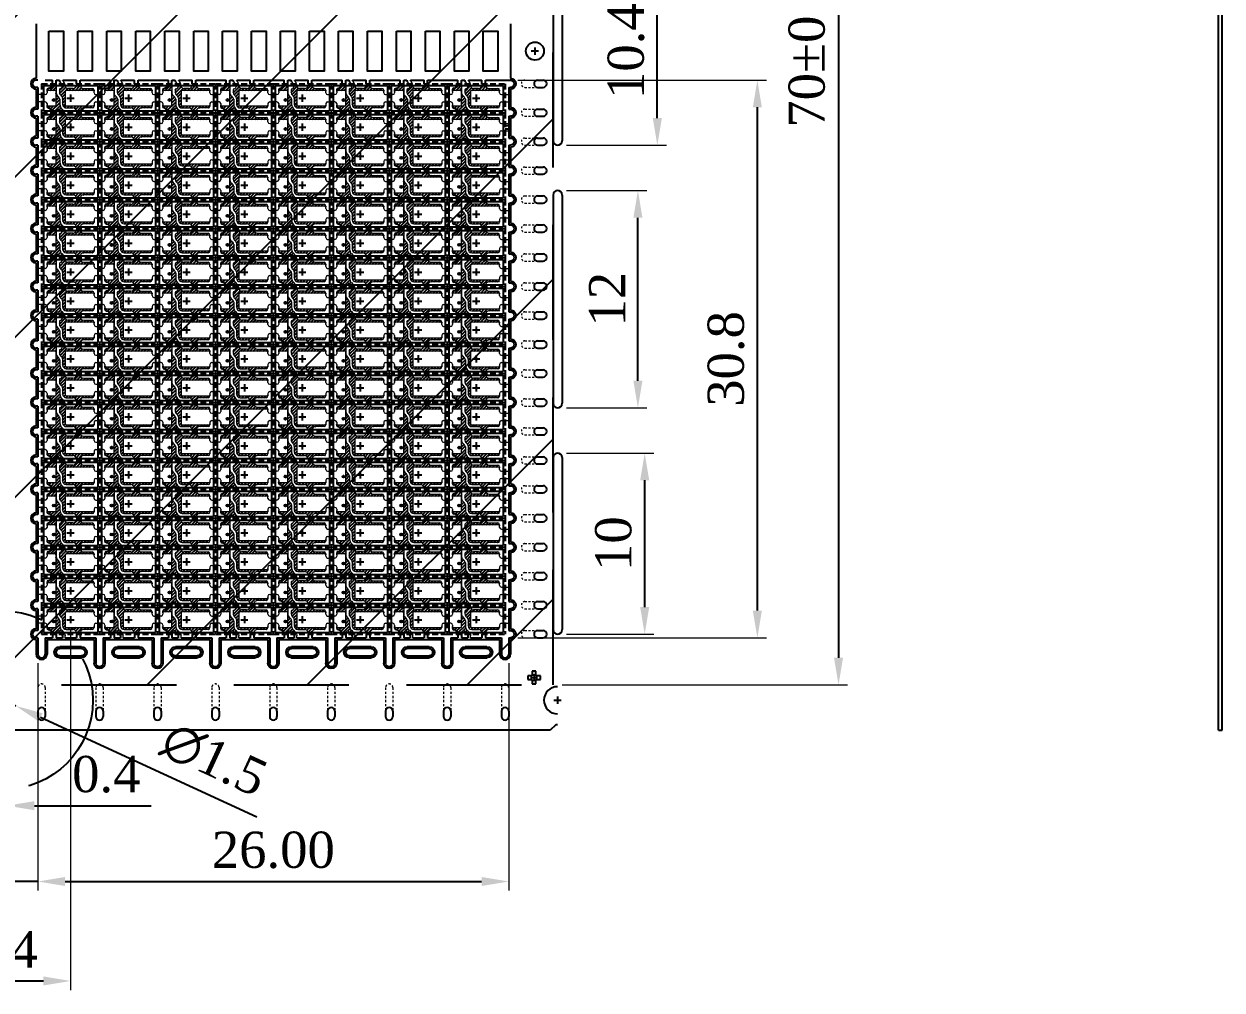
# Model space of a CAD drawing. Header units: millimetres. Extents: x -1672 to -743, y 1116 to 1403.
# Drawn here: x -1014.2 to -948.1, y 1266.7 to 1320.1 of the extents above; entities that cross this region are included whole.
import ezdxf

# ---------------------------------------------------------------- set-up
doc = ezdxf.new("R2010")
doc.units = ezdxf.units.MM
doc.header["$MEASUREMENT"] = 0
doc.linetypes.add('HIDDEN', pattern=[9.525, 6.35, -3.175])
for name, color, linetype in [('\\M+2A4C1\\M+2B3CE\\M+2B944', 144, 'HIDDEN'), ('bottom side half etching', 6, 'Continuous'), ('c2', 2, 'Continuous'), ('Hatch', 1, 'HIDDEN')]:
    doc.layers.add(name, color=color, linetype=linetype)
for name, color, linetype, lineweight in [('Dimension', 3, 'Continuous', 5), ('LF', 4, 'Continuous', 25), ('Visble1', 6, 'Continuous', 20)]:
    doc.layers.add(name, color=color, linetype=linetype, lineweight=lineweight)
doc.styles.add('Jentech', font='romantic.ttf')
doc.dimstyles.new('ISO-25', dxfattribs={"dimtxt": 2, "dimasz": 1.5, "dimexe": 0.5, "dimexo": 0.5, "dimgap": 0.7, "dimtad": 1, "dimdec": 3, "dimdsep": 46, "dimtxsty": 'Jentech', "dimcen": 2.5, "dimclre": 256, "dimclrt": 1, "dimadec": 0, "dimazin": 0, "dimtfac": 1, "dimtdec": 3, "dimtmove": 0, "dimatfit": 3, "dimfxl": 0, "dimlwe": -1, "dimarcsym": 0})

# ---------------------------------------------------------------- blocks, each defined once
blk = doc.blocks.new('*D82')
at = {"layer": 'Defpoints', "color": 0}
for p in [(-1013.472, 1285.281), (-987.472, 1285.281), (-987.472, 1272.722)]:
    blk.add_point(p, dxfattribs=at)
at = {"layer": 'Dimension'}
for p, q in [((-1013.472, 1284.781), (-1013.472, 1272.222)), ((-987.472, 1284.781), (-987.472, 1272.222))]:
    blk.add_line(p, q, dxfattribs=at)
at = {"layer": 'Dimension', "color": 0, "lineweight": -2}
blk.add_line((-1011.972, 1272.722), (-988.972, 1272.722), dxfattribs=at)
at = {"layer": 'Dimension', "color": 0}
for points in [[(-1011.972, 1272.972), (-1011.972, 1272.472), (-1013.472, 1272.722)], [(-988.972, 1272.972), (-988.972, 1272.472), (-987.472, 1272.722)]]:
    blk.add_solid(points, dxfattribs=at)
at = {"layer": 'Dimension', "color": 1, "insert": (-1000.472, 1274.453), "char_height": 2, "attachment_point": 5, "style": 'Jentech'}
blk.add_mtext('26.00', dxfattribs=at)
blk = doc.blocks.new('*D83')
at = {"layer": 'Defpoints', "color": 0}
for p in [(-987.472, 1316.981), (-973.735, 1316.981), (-987.472, 1286.181)]:
    blk.add_point(p, dxfattribs=at)
at = {"layer": 'Dimension'}
for p, q in [((-986.972, 1316.981), (-973.235, 1316.981)), ((-986.972, 1286.181), (-973.235, 1286.181))]:
    blk.add_line(p, q, dxfattribs=at)
at = {"layer": 'Dimension', "color": 0, "lineweight": -2}
blk.add_line((-973.735, 1287.681), (-973.735, 1315.481), dxfattribs=at)
at = {"layer": 'Dimension', "color": 0}
for points in [[(-973.985, 1315.481), (-973.485, 1315.481), (-973.735, 1316.981)], [(-973.985, 1287.681), (-973.485, 1287.681), (-973.735, 1286.181)]]:
    blk.add_solid(points, dxfattribs=at)
at = {"layer": 'Dimension', "color": 1, "insert": (-975.459, 1301.581), "char_height": 2, "attachment_point": 5, "rotation": 90, "style": 'Jentech'}
blk.add_mtext('30.8', dxfattribs=at)
blk = doc.blocks.new('*D127')
at = {"layer": 'Defpoints', "color": 0}
for p in [(-984.772, 1296.381), (-979.959, 1296.381), (-984.772, 1286.381)]:
    blk.add_point(p, dxfattribs=at)
at = {"layer": 'Dimension'}
for p, q in [((-984.272, 1296.381), (-979.459, 1296.381)), ((-984.272, 1286.381), (-979.459, 1286.381))]:
    blk.add_line(p, q, dxfattribs=at)
at = {"layer": 'Dimension', "color": 0, "lineweight": -2}
blk.add_line((-979.959, 1287.881), (-979.959, 1294.881), dxfattribs=at)
at = {"layer": 'Dimension', "color": 0}
for points in [[(-980.209, 1294.881), (-979.709, 1294.881), (-979.959, 1296.381)], [(-980.209, 1287.881), (-979.709, 1287.881), (-979.959, 1286.381)]]:
    blk.add_solid(points, dxfattribs=at)
at = {"layer": 'Dimension', "color": 1, "insert": (-981.681, 1291.381), "char_height": 2, "attachment_point": 5, "rotation": 90, "style": 'Jentech'}
blk.add_mtext('10', dxfattribs=at)
blk = doc.blocks.new('*D128')
at = {"layer": 'Defpoints', "color": 0}
for p in [(-984.772, 1310.881), (-980.333, 1310.881), (-984.772, 1298.881)]:
    blk.add_point(p, dxfattribs=at)
at = {"layer": 'Dimension'}
for p, q in [((-984.272, 1310.881), (-979.833, 1310.881)), ((-984.272, 1298.881), (-979.833, 1298.881))]:
    blk.add_line(p, q, dxfattribs=at)
at = {"layer": 'Dimension', "color": 0, "lineweight": -2}
blk.add_line((-980.333, 1300.381), (-980.333, 1309.381), dxfattribs=at)
at = {"layer": 'Dimension', "color": 0}
for points in [[(-980.583, 1309.381), (-980.083, 1309.381), (-980.333, 1310.881)], [(-980.583, 1300.381), (-980.083, 1300.381), (-980.333, 1298.881)]]:
    blk.add_solid(points, dxfattribs=at)
at = {"layer": 'Dimension', "color": 1, "insert": (-982.033, 1304.881), "char_height": 2, "attachment_point": 5, "rotation": 90, "style": 'Jentech'}
blk.add_mtext('12', dxfattribs=at)
blk = doc.blocks.new('*D129')
at = {"layer": 'Defpoints', "color": 0}
for p in [(-984.772, 1323.781), (-979.26, 1323.781), (-984.772, 1313.381)]:
    blk.add_point(p, dxfattribs=at)
at = {"layer": 'Dimension'}
for p, q in [((-984.272, 1323.781), (-978.76, 1323.781)), ((-984.272, 1313.381), (-978.76, 1313.381))]:
    blk.add_line(p, q, dxfattribs=at)
at = {"layer": 'Dimension', "color": 0, "lineweight": -2}
blk.add_line((-979.26, 1314.881), (-979.26, 1322.281), dxfattribs=at)
at = {"layer": 'Dimension', "color": 0}
for points in [[(-979.51, 1322.281), (-979.01, 1322.281), (-979.26, 1323.781)], [(-979.51, 1314.881), (-979.01, 1314.881), (-979.26, 1313.381)]]:
    blk.add_solid(points, dxfattribs=at)
at = {"layer": 'Dimension', "color": 1, "insert": (-980.984, 1318.581), "char_height": 2, "attachment_point": 5, "rotation": 90, "style": 'Jentech'}
blk.add_mtext('10.4', dxfattribs=at)
blk = doc.blocks.new('*D132')
at = {"layer": 'Defpoints', "color": 0}
for p in [(-1015.572, 1286.581), (-1015.172, 1286.581), (-1015.172, 1276.908)]:
    blk.add_point(p, dxfattribs=at)
at = {"layer": 'Dimension'}
for p, q in [((-1015.572, 1286.081), (-1015.572, 1276.408)), ((-1015.172, 1286.081), (-1015.172, 1276.408))]:
    blk.add_line(p, q, dxfattribs=at)
at = {"layer": 'Dimension', "color": 0, "lineweight": -2}
for p, q in [((-1017.072, 1276.908), (-1018.572, 1276.908)), ((-1015.572, 1276.908), (-1015.172, 1276.908)), ((-1013.672, 1276.908), (-1007.225, 1276.908))]:
    blk.add_line(p, q, dxfattribs=at)
at = {"layer": 'Dimension', "color": 0}
for points in [[(-1017.072, 1277.158), (-1017.072, 1276.658), (-1015.572, 1276.908)], [(-1013.672, 1277.158), (-1013.672, 1276.658), (-1015.172, 1276.908)]]:
    blk.add_solid(points, dxfattribs=at)
at = {"layer": 'Dimension', "color": 1, "insert": (-1009.698, 1278.632), "char_height": 2, "attachment_point": 5, "style": 'Jentech'}
blk.add_mtext('0.4', dxfattribs=at)
blk = doc.blocks.new('*D85')
at = {"layer": 'Defpoints', "color": 0}
for p in [(-1017.272, 1285.281), (-1013.472, 1285.281), (-1017.272, 1272.722)]:
    blk.add_point(p, dxfattribs=at)
at = {"layer": 'Dimension'}
for p, q in [((-1017.272, 1284.781), (-1017.272, 1272.222)), ((-1013.472, 1284.781), (-1013.472, 1272.222))]:
    blk.add_line(p, q, dxfattribs=at)
at = {"layer": 'Dimension', "color": 0, "lineweight": -2}
for p, q in [((-1018.772, 1272.722), (-1025.068, 1272.722)), ((-1013.472, 1272.722), (-1017.272, 1272.722)), ((-1011.972, 1272.722), (-1010.472, 1272.722))]:
    blk.add_line(p, q, dxfattribs=at)
at = {"layer": 'Dimension', "color": 0}
for points in [[(-1018.772, 1272.972), (-1018.772, 1272.472), (-1017.272, 1272.722)], [(-1011.972, 1272.972), (-1011.972, 1272.472), (-1013.472, 1272.722)]]:
    blk.add_solid(points, dxfattribs=at)
at = {"layer": 'Dimension', "color": 1, "insert": (-1022.67, 1274.444), "char_height": 2, "attachment_point": 5, "style": 'Jentech'}
blk.add_mtext('3.8', dxfattribs=at)
blk = doc.blocks.new('*D92')
at = {"layer": 'Defpoints', "color": 0}
for p in [(-1019.072, 1287.181), (-1011.672, 1287.181), (-1011.672, 1267.227)]:
    blk.add_point(p, dxfattribs=at)
at = {"layer": 'Dimension'}
for p, q in [((-1019.072, 1286.681), (-1019.072, 1266.727)), ((-1011.672, 1286.681), (-1011.672, 1266.727))]:
    blk.add_line(p, q, dxfattribs=at)
at = {"layer": 'Dimension', "color": 0, "lineweight": -2}
blk.add_line((-1017.572, 1267.227), (-1013.172, 1267.227), dxfattribs=at)
at = {"layer": 'Dimension', "color": 0}
for points in [[(-1017.572, 1267.477), (-1017.572, 1266.977), (-1019.072, 1267.227)], [(-1013.172, 1267.477), (-1013.172, 1266.977), (-1011.672, 1267.227)]]:
    blk.add_solid(points, dxfattribs=at)
at = {"layer": 'Dimension', "color": 1, "insert": (-1015.372, 1268.95), "char_height": 2, "attachment_point": 5, "style": 'Jentech'}
blk.add_mtext('7.4', dxfattribs=at)
blk = doc.blocks.new('*U37')
at = {"layer": 'LF'}
for p, q in [((-1.4, 0.1), (-1, 0.1)), ((-1, -0.1), (-1, 0.1)), ((-0.8, 0.1), (-0.62, 0.1)), ((-0.8, -0.1), (-0.8, 0.1)), ((-0.62, 0.072), (-0.62, 0.1)), ((-0.42, 0.1), (0.325, 0.1)), ((-0.42, 0.086), (-0.42, 0.1)), ((0.325, -0.1), (0.325, 0.1)), ((0.525, 0.1), (1.4, 0.1)), ((0.525, -0.1), (0.525, 0.1))]:
    blk.add_line(p, q, dxfattribs=at)
at = {"layer": 'LF', "lineweight": 9}
blk.add_line((-0.599, 0.01), (-0.512, -0.1), dxfattribs=at)
at = {"layer": 'LF'}
blk.add_arc((-0.52, 0.072), 0.1, 180, 218.10257, dxfattribs=at)
at = {"layer": 'LF', "lineweight": 9}
for centre, radius, start, end in [((-0.32, 0.086), 0.1, 180, 225.55429), ((-0.6, -0.199), 0.3, 19.29823, 45.55429)]:
    blk.add_arc(centre, radius, start, end, dxfattribs=at)
blk = doc.blocks.new('*U38')
at = {"layer": 'Dimension', "color": 0, "linetype": 'ByBlock', "lineweight": -2}
for p in [(0, 0), (3.2, 0), (6.4, 0), (9.6, 0), (12.8, 0), (16, 0), (19.2, 0), (22.4, 0)]:
    blk.add_blockref('*U37', p, dxfattribs=at)
blk = doc.blocks.new('*U39')
at = {"layer": 'LF'}
blk.add_line((-0.2, 0), (0.2, 0), dxfattribs=at)
blk = doc.blocks.new('*U43')
at = {"layer": 'LF'}
blk.add_lwpolyline([(-0.4, 1.1), (0.4, 1.1), (0.4, -1.1), (-0.4, -1.1)], close=True, dxfattribs=at)
blk = doc.blocks.new('*U30')
at = {"layer": 'bottom side half etching'}
for p, q in [((-0.6, 0.3), (0.6, 0.3)), ((0.6, -0.3), (-0.6, -0.3))]:
    blk.add_line(p, q, dxfattribs=at)
for centre, start, end in [((-0.6, 0), 90, 270), ((0.6, 0), 270, 90)]:
    blk.add_arc(centre, 0.3, start, end, dxfattribs=at)
at = {"layer": 'LF'}
for p, q in [((-0.6, 0.2), (0.6, 0.2)), ((0.6, -0.2), (-0.6, -0.2))]:
    blk.add_line(p, q, dxfattribs=at)
for centre, start, end in [((-0.6, 0), 90, 270), ((0.6, 0), 270, 90)]:
    blk.add_arc(centre, 0.2, start, end, dxfattribs=at)
blk = doc.blocks.new('*U27')
at = {"layer": 'bottom side half etching'}
for p, q in [((-0.3, -0.75), (-0.3, 0.55)), ((0.3, -0.75), (0.3, 0.55))]:
    blk.add_line(p, q, dxfattribs=at)
blk.add_arc((0, 0.55), 0.3, 0, 180, dxfattribs=at)
at = {"layer": 'LF'}
for p, q in [((-0.2, -0.85), (-0.2, 0.55)), ((0.2, -0.85), (0.2, 0.55))]:
    blk.add_line(p, q, dxfattribs=at)
blk.add_arc((0, 0.55), 0.2, 0, 180, dxfattribs=at)
blk = doc.blocks.new('*U40')
at = {"layer": 'bottom side half etching'}
blk.add_line((-1.3, 0.2), (1.3, 0.2), dxfattribs=at)
at = {"layer": 'LF'}
for p, q in [((-1.4, 0.1), (-1, 0.1)), ((-1, -0.1), (-1, 0.1)), ((-0.8, 0.1), (-0.45, 0.1)), ((-0.8, -0.1), (-0.8, 0.1)), ((-0.45, 0.014), (-0.45, 0.1)), ((-0.3, 0.1), (0.325, 0.1)), ((0.325, -0.1), (0.325, 0.1)), ((0.525, 0.1), (1.4, 0.1)), ((0.525, -0.1), (0.525, 0.1))]:
    blk.add_line(p, q, dxfattribs=at)
at = {"layer": 'LF', "lineweight": 9}
for p, q in [((-0.3, 0.1), (-0.3, -0.001)), ((-0.3, 0.01), (-0.3, -0.001)), ((-0.512, -0.1), (-0.471, -0.048))]:
    blk.add_line(p, q, dxfattribs=at)
at = {"layer": 'LF'}
blk.add_arc((-0.55, 0.014), 0.1, 321.89743, 0, dxfattribs=at)
at = {"layer": 'LF', "lineweight": 9}
blk.add_arc((-0.6, -0.001), 0.3, 340.70177, 0, dxfattribs=at)
blk = doc.blocks.new('*U23')
at = {"layer": 'bottom side half etching'}
blk.add_arc((0.15, 0), 0.3, 90, 270, dxfattribs=at)
at = {"layer": 'LF'}
for p, q in [((0.25, 0.2), (0.15, 0.2)), ((0.25, -0.2), (0.15, -0.2))]:
    blk.add_line(p, q, dxfattribs=at)
blk.add_arc((0.15, 0), 0.2, 90, 270, dxfattribs=at)
blk = doc.blocks.new('*U26')
at = {"layer": 'bottom side half etching'}
blk.add_arc((0.15, 0), 0.3, 90, 270, dxfattribs=at)
at = {"layer": 'LF'}
for p, q in [((0.25, 0.2), (0.15, 0.2)), ((0.25, -0.2), (0.15, -0.2))]:
    blk.add_line(p, q, dxfattribs=at)
blk.add_arc((0.15, 0), 0.2, 90, 270, dxfattribs=at)
blk = doc.blocks.new('*D148')
at = {"layer": 'Defpoints', "color": 0}
for p in [(-985.022, 1353.581), (-985.022, 1283.581), (-969.252, 1283.581)]:
    blk.add_point(p, dxfattribs=at)
at = {"layer": 'Dimension'}
for p, q in [((-984.522, 1353.581), (-968.752, 1353.581)), ((-984.522, 1283.581), (-968.752, 1283.581))]:
    blk.add_line(p, q, dxfattribs=at)
at = {"layer": 'Dimension', "color": 0, "lineweight": -2}
blk.add_line((-969.252, 1352.081), (-969.252, 1285.081), dxfattribs=at)
at = {"layer": 'Dimension', "color": 0}
for points in [[(-969.502, 1352.081), (-969.002, 1352.081), (-969.252, 1353.581)], [(-969.502, 1285.081), (-969.002, 1285.081), (-969.252, 1283.581)]]:
    blk.add_solid(points, dxfattribs=at)
at = {"layer": 'Dimension', "color": 1, "insert": (-970.992, 1318.581), "char_height": 2, "attachment_point": 5, "rotation": 90, "style": 'Jentech'}
blk.add_mtext('70±0.5', dxfattribs=at)
blk = doc.blocks.new('*D159')
at = {"layer": 'Defpoints', "color": 0}
for p in [(-1016.053, 1283.045), (-1014.691, 1282.416)]:
    blk.add_point(p, dxfattribs=at)
at = {"layer": 'Dimension', "color": 0, "lineweight": -2}
for p, q in [((-1017.415, 1283.674), (-1018.776, 1284.303)), ((-1016.053, 1283.045), (-1014.691, 1282.416)), ((-1001.38, 1276.268), (-1013.329, 1281.787))]:
    blk.add_line(p, q, dxfattribs=at)
at = {"layer": 'Dimension', "color": 0}
for points in [[(-1017.31, 1283.901), (-1017.519, 1283.447), (-1016.053, 1283.045)], [(-1013.224, 1282.014), (-1013.434, 1281.56), (-1014.691, 1282.416)]]:
    blk.add_solid(points, dxfattribs=at)
at = {"layer": 'Dimension', "color": 1, "insert": (-1003.739, 1279.455), "char_height": 2, "attachment_point": 5, "rotation": 335.2078, "style": 'Jentech'}
blk.add_mtext('∅1.5', dxfattribs=at)
blk = doc.blocks.new('without tunnel')
at = {"layer": 'Dimension'}
h = blk.add_hatch(dxfattribs=at)
h.set_pattern_fill('AR-HBONE', color=256, scale=0.2, style=0)
h.set_pattern_definition([(45, (-4678.2712, -3546.139), (9e-17, 1.13137085), [2.4, -0.8]), (135, (-4677.70555, -3545.5733), (9e-17, 1.13137085), [2.4, -0.8])])
h.paths.add_polyline_path([(-20.1, -2, 1), (-17.1, -2, 1)])
at = {"layer": 'Hatch'}
h = blk.add_hatch(dxfattribs=at)
h.set_pattern_fill('ANSI31', color=256, scale=20)
h.set_pattern_definition([(45, (2985.13, -1225.2742), (-1.767767, 1.767767), [])])
h.paths.add_polyline_path([(-16, 14), (-20.4, 14, -0.259589), (-24.3, 11.1, 0.372825), (-26, 9.1), (-26, 7.6, -0.414214), (-25, 8.6), (-17, 8.6, -0.414214), (-16, 7.6)])
h.paths.add_polyline_path([(-16, 16), (-20, 16, -0.103244), (-20.4, 14), (-16, 14)])
h.paths.add_polyline_path([(-9.7, -11.7, -0.198912), (-11.8, -6.8), (-11.8, -1.1, 0.172187), (-13.6, 1.7), (-14.8, 3, -0.198912), (-16, 5.8), (-16, -7.6, -0.414214), (-17, -8.6), (-25, -8.6, -0.414214), (-26, -7.6), (-26, -9.1, 0.372825), (-24.3, -11.1, -0.259589), (-20.4, -14), (-15.9, -14, -0.630407), (-12.4, -13.2), (-11.8, -14), (-7.5, -14, 0.014872), (-7.8, -13.7)])
h.paths.add_polyline_path([(-16, -14.4, -0.056727), (-15.9, -14), (-20.4, -14, -0.103244), (-20, -16), (-16, -16)])
h.paths.add_polyline_path([(-7.5, -14), (-11.8, -14), (-10.2, -16), (-6.3, -16, 0.097582)])
h.paths.add_polyline_path([(-5, 8.6), (25, 8.6, -0.414214), (26, 7.6), (26, 8.8, 0.414214), (24, 10.8), (14.5, 10.8, -0.356394), (10.6, 14), (6.4, 14, -0.356394), (2.5, 10.8), (-3, 10.8, -0.414214), (-6, 13.8), (-6, 14), (-9.1, 14, -0.393336), (-11.2, 10.5, 0.337319), (-12.4, 9), (-12.4, 6.4, 0.198912), (-11.2, 3.6), (-10.6, 2.9, -0.172187), (-8.8, 0.1), (-8.8, -6.8, 0.414214), (-4.8, -10.8), (2.5, -10.8, -0.356394), (6.4, -14), (10.6, -14, -0.356394), (14.5, -10.8), (24, -10.8, 0.414214), (26, -8.8), (26, -7.6, -0.414214), (25, -8.6), (-5, -8.6, -0.414214), (-6, -7.6), (-6, 7.6, -0.414214)])
h.paths.add_polyline_path([(-6.3, 16), (-10.2, 16), (-9.7, 15.3, -0.117374), (-9.1, 14), (-6, 14, 0.085121)])
h.paths.add_polyline_path([(10.5, 16), (6.5, 16), (6.5, 14.8, -0.050382), (6.4, 14), (10.6, 14, -0.050382), (10.5, 14.8)])
h.paths.add_polyline_path([(10.5, -14.8, -0.050382), (10.6, -14), (6.4, -14, -0.050382), (6.5, -14.8), (6.5, -16), (10.5, -16)])
at = {"layer": '\\M+2A4C1\\M+2B3CE\\M+2B944'}
for p, q in [((-32, 16), (-32, -16)), ((-32, 16), (32, 16)), ((32, 16), (32, -16)), ((-32, -16), (32, -16))]:
    blk.add_line(p, q, dxfattribs=at)
at = {"layer": 'bottom side half etching', "lineweight": 9}
blk.add_line((-26, 7.6), (-26, 6), dxfattribs=at)
for points in [[(-26, -7.6), (-26, -7.6, 0.414214), (-25, -8.6), (-17, -8.6, 0.414214), (-16, -7.6), (-16, 7.6, 0.414214), (-17, 8.6), (-25, 8.6, 0.414214), (-26, 7.6), (-26, 6)], [(26, 7.6), (26, 7.6, 0.414214), (25, 8.6), (-5, 8.6, 0.414214), (-6, 7.6), (-6, -7.6, 0.414214), (-5, -8.6), (25, -8.6, 0.414214), (26, -7.6), (26, -7.6)]]:
    blk.add_lwpolyline(points, format="xyb", dxfattribs=at)
for centre, start, end in [((-28, 6), 270, 0), ((28, 6), 180, 270), ((-28, -6), 0, 90), ((28, -6), 90, 180)]:
    blk.add_arc(centre, 2, start, end, dxfattribs=at)
at = {"layer": 'c2'}
for p, q in [((-30, 14), (-30, -14)), ((-30, 14), (30, 14)), ((30, 14), (30, -14)), ((-4, 0), (4, 0)), ((0, 4), (0, -4)), ((-30, -14), (30, -14))]:
    blk.add_line(p, q, dxfattribs=at)
at = {"layer": 'LF', "lineweight": 9}
for p, q in [((-16, 16), (-16, 5.8)), ((-10.2, 16), (-9.7, 15.3)), ((-6, 13.8), (-6, 14)), ((6.5, 16), (6.5, 14.8)), ((10.5, 16), (10.5, 14.8)), ((-26, 7.5), (-26, 9.1)), ((-14.8, 3), (-13.6, 1.7)), ((-14.8, 3), (-13.6, 1.7)), ((-12.4, 9), (-12.4, 6.4)), ((-11.2, 3.6), (-10.6, 2.9)), ((-11.2, 3.6), (-10.6, 2.9)), ((-8.8, 0.1), (-8.8, -6.8)), ((2.5, 10.8), (-3, 10.8)), ((14.5, 10.8), (24, 10.8)), ((26, 8.8), (26, 7.6)), ((-26, -9.1), (-26, -7.5)), ((-12.4, -13.2), (-10.2, -16)), ((-11.8, -1.1), (-11.8, -6.8)), ((-9.7, -11.7), (-7.8, -13.7)), ((-4.8, -10.8), (2.5, -10.8)), ((24, -10.8), (14.5, -10.8)), ((26, -7.6), (26, -8.8)), ((6.5, -14.8), (6.5, -16)), ((10.5, -14.8), (10.5, -16))]:
    blk.add_line(p, q, dxfattribs=at)
at = {"layer": 'LF', "ltscale": 0.1}
blk.add_line((-16, -14.4), (-16, -16), dxfattribs=at)
at = {"layer": 'LF', "lineweight": 9}
blk.add_circle((-18.6, -2), 1.5, dxfattribs=at)
at = {"layer": 'LF', "ltscale": 0.1}
for centre, radius, start, end in [((-25, 16), 5, 278.2132, 0), ((-24, 9.1), 2, 98.2132, 180), ((-24, -9.1), 2, 180, 261.7868), ((-25, -16), 5, 0, 81.7868)]:
    blk.add_arc(centre, radius, start, end, dxfattribs=at)
at = {"layer": 'LF', "lineweight": 9}
for centre, radius, start, end in [((-12, 13.4), 3, 285.4391, 38.1026), ((-12, 14), 6, 0, 19.2982), ((-3, 13.8), 3, 180, 270), ((2.5, 14.8), 4, 270, 0), ((14.5, 14.8), 4, 180, 270), ((-12, 5.8), 4, 180, 225), ((-16.7, -2.2), 4.99, 12.5212, 51.6004), ((-10.8, 9), 1.6, 105.1457, 180), ((-8.4, 6.4), 4, 180, 225), ((-8.4, 6.4), 4, 180, 225), ((-13.7, -1), 4.99, 12.5212, 51.6004), ((24, 8.8), 2, 0, 90), ((-14, -14.4), 2, 38.1026, 180), ((-4.8, -6.8), 7, 180, 225), ((-4.8, -6.8), 4, 180, 270), ((2.5, -14.8), 4, 360, 90), ((14.5, -14.8), 4, 90, 180), ((24, -8.8), 2, 270, 360), ((-12, -18), 6, 19.2982, 45)]:
    blk.add_arc(centre, radius, start, end, dxfattribs=at)
at = {"layer": 'Visble1'}
for p, q in [((-28, 4), (-32, 4)), ((26, 6), (26, 7.6)), ((28, 4), (32, 4)), ((-28, -4), (-32, -4)), ((-26, -6), (-26, -7.6)), ((26, -6), (26, -7.6)), ((28, -4), (32, -4))]:
    blk.add_line(p, q, dxfattribs=at)
blk = doc.blocks.new('Edge')
at = {"layer": 'LF'}
for p, q in [((0, 0.6), (0, 0)), ((0, 0), (0, -0.6))]:
    blk.add_line(p, q, dxfattribs=at)
at = {"layer": 'Visble1'}
for p, q in [((0.2, 0.2), (0, 0.2)), ((0.2, -0.2), (0, -0.2))]:
    blk.add_line(p, q, dxfattribs=at)

msp = doc.modelspace()

# ---------------------------------------------------------------- hatches: boundary and pattern name
at = {"layer": 'Hatch', "lineweight": -2}
h = msp.add_hatch(dxfattribs=at)
h.set_pattern_fill('ANSI31', color=256, scale=50)
h.set_pattern_definition([(45, (-1418.952, 1800.1436), (-4.41942, 4.41942), [])])
h.paths.add_polyline_path([(-1107.422, 1353.5807), (-1107.422, 1283.5807), (-985.0219, 1283.5807), (-985.0219, 1353.5807)])

# ---------------------------------------------------------------- linework, layer by layer
at = {"layer": 'bottom side half etching'}
for p, q in [((-1013.5719, 1320.0807), (-1013.5719, 1317.0807)), ((-987.3719, 1320.0807), (-987.3719, 1317.0807)), ((-1013.5719, 1316.4807), (-1013.5719, 1315.4807)), ((-987.3719, 1316.4807), (-987.3719, 1315.4807)), ((-1013.5719, 1314.8807), (-1013.5719, 1313.8807)), ((-987.3719, 1314.8807), (-987.3719, 1313.8807)), ((-1013.5719, 1313.2807), (-1013.5719, 1312.2807)), ((-987.3719, 1313.2807), (-987.3719, 1312.2807)), ((-1013.5719, 1311.6807), (-1013.5719, 1310.6807)), ((-987.3719, 1311.6807), (-987.3719, 1310.6807)), ((-1013.5719, 1310.0807), (-1013.5719, 1309.0807)), ((-987.3719, 1310.0807), (-987.3719, 1309.0807)), ((-1013.5719, 1308.4807), (-1013.5719, 1307.4807)), ((-987.3719, 1308.4807), (-987.3719, 1307.4807)), ((-1013.5719, 1306.8807), (-1013.5719, 1305.8807)), ((-987.3719, 1306.8807), (-987.3719, 1305.8807)), ((-1013.5719, 1305.2807), (-1013.5719, 1304.2807)), ((-987.3719, 1305.2807), (-987.3719, 1304.2807)), ((-1013.5719, 1303.6807), (-1013.5719, 1302.6807)), ((-987.3719, 1303.6807), (-987.3719, 1302.6807)), ((-1013.5719, 1302.0807), (-1013.5719, 1301.0807)), ((-987.3719, 1302.0807), (-987.3719, 1301.0807)), ((-1013.5719, 1300.4807), (-1013.5719, 1299.4807)), ((-987.3719, 1300.4807), (-987.3719, 1299.4807)), ((-1013.5719, 1298.8807), (-1013.5719, 1297.8807)), ((-987.3719, 1298.8807), (-987.3719, 1297.8807)), ((-1013.5719, 1297.2807), (-1013.5719, 1296.2807)), ((-987.3719, 1297.2807), (-987.3719, 1296.2807)), ((-1013.5719, 1295.6807), (-1013.5719, 1294.6807)), ((-987.3719, 1295.6807), (-987.3719, 1294.6807)), ((-1013.5719, 1294.0807), (-1013.5719, 1293.0807)), ((-987.3719, 1294.0807), (-987.3719, 1293.0807)), ((-1013.5719, 1292.4807), (-1013.5719, 1291.4807)), ((-987.3719, 1292.4807), (-987.3719, 1291.4807)), ((-1013.5719, 1290.8807), (-1013.5719, 1289.8807)), ((-987.3719, 1290.8807), (-987.3719, 1289.8807)), ((-1013.5719, 1289.2807), (-1013.5719, 1288.2807)), ((-987.3719, 1289.2807), (-987.3719, 1288.2807)), ((-1013.5719, 1287.6807), (-1013.5719, 1286.6807)), ((-987.3719, 1287.6807), (-987.3719, 1286.6807)), ((-1013.5719, 1286.0807), (-1013.5719, 1285.2807)), ((-1012.9719, 1286.0807), (-1012.9719, 1285.2807)), ((-987.9719, 1286.0807), (-987.9719, 1285.2807)), ((-987.3719, 1286.0807), (-987.3719, 1285.2807))]:
    msp.add_line(p, q, dxfattribs=at)
for centre in [(-1013.2719, 1285.2807), (-987.6719, 1285.2807)]:
    msp.add_arc(centre, 0.3, 180, 0, dxfattribs=at)
at = {"layer": 'c2'}
for p, q in [((-985.8219, 1318.5807), (-986.2219, 1318.5807)), ((-985.8219, 1318.5807), (-986.2219, 1318.5807)), ((-985.8219, 1318.5807), (-986.2219, 1318.5807)), ((-985.8219, 1318.5807), (-986.2219, 1318.5807)), ((-986.0219, 1318.7807), (-986.0219, 1318.3807)), ((-986.2719, 1283.9807), (-985.8719, 1283.9807)), ((-986.0719, 1284.1807), (-986.0719, 1283.7807)), ((-984.9719, 1282.7307), (-984.5719, 1282.7307)), ((-984.9719, 1282.7307), (-984.5719, 1282.7307)), ((-984.9719, 1282.7307), (-984.5719, 1282.7307)), ((-984.7719, 1282.9307), (-984.7719, 1282.5307)), ((-984.7719, 1282.9307), (-984.7719, 1282.5307)), ((-984.7719, 1282.9307), (-984.7719, 1282.5307)), ((-984.7719, 1282.9307), (-984.7719, 1282.5307)), ((-984.7719, 1282.9307), (-984.7719, 1282.5307)), ((-984.7719, 1282.9307), (-984.7719, 1282.5307)), ((-984.7719, 1282.9307), (-984.7719, 1282.5307)), ((-984.7719, 1282.9307), (-984.7719, 1282.5307)), ((-984.7719, 1282.9307), (-984.7719, 1282.5307)), ((-984.7719, 1282.9307), (-984.7719, 1282.5307)), ((-984.7719, 1282.9307), (-984.7719, 1282.5307)), ((-984.7719, 1282.9307), (-984.7719, 1282.5307)), ((-984.7719, 1282.9307), (-984.7719, 1282.5307)), ((-984.7719, 1282.9307), (-984.7719, 1282.5307)), ((-984.7719, 1282.9307), (-984.7719, 1282.5307)), ((-984.7719, 1282.9307), (-984.7719, 1282.5307)), ((-984.7719, 1282.9307), (-984.7719, 1282.5307)), ((-984.7719, 1282.9307), (-984.7719, 1282.5307))]:
    msp.add_line(p, q, dxfattribs=at)
at = {"layer": 'Hatch', "lineweight": -2}
msp.add_line((-985.0219, 1283.5807), (-985.0219, 1353.5807), dxfattribs=at)
at = {"layer": 'Hatch'}
msp.add_line((-1107.422, 1283.5807), (-985.0219, 1283.5807), dxfattribs=at)
msp.add_circle((-1015.3719, 1282.7307), 4.9283, dxfattribs=at)
at = {"layer": 'LF'}
for p, q in [((-948.2661, 1281.0807), (-948.2661, 1356.0807)), ((-948.0661, 1281.0807), (-948.0661, 1356.0807)), ((-985.0219, 1323.5307), (-985.0219, 1313.6307)), ((-984.5219, 1323.5307), (-984.5219, 1313.6307)), ((-985.8719, 1316.9807), (-985.5719, 1316.9807)), ((-985.8719, 1316.5807), (-985.5719, 1316.5807)), ((-985.8719, 1315.3807), (-985.5719, 1315.3807)), ((-987.6719, 1314.4807), (-987.4719, 1314.4807)), ((-987.4719, 1314.9807), (-987.4719, 1314.4807)), ((-985.8719, 1314.9807), (-985.5719, 1314.9807)), ((-987.6719, 1314.2807), (-987.4719, 1314.2807)), ((-987.4719, 1314.2807), (-987.4719, 1313.7807)), ((-985.8719, 1313.7807), (-985.5719, 1313.7807)), ((-985.8719, 1313.3807), (-985.5719, 1313.3807)), ((-985.8719, 1312.1807), (-985.5719, 1312.1807)), ((-985.8719, 1311.7807), (-985.5719, 1311.7807)), ((-985.8719, 1310.5807), (-985.5719, 1310.5807)), ((-985.0219, 1310.6307), (-985.0219, 1299.1307)), ((-984.5219, 1310.6307), (-984.5219, 1299.1307)), ((-985.8719, 1310.1807), (-985.5719, 1310.1807)), ((-985.8719, 1308.9807), (-985.5719, 1308.9807)), ((-985.8719, 1308.5807), (-985.5719, 1308.5807)), ((-985.8719, 1307.3807), (-985.5719, 1307.3807)), ((-985.8719, 1306.9807), (-985.5719, 1306.9807)), ((-985.8719, 1305.7807), (-985.5719, 1305.7807)), ((-985.8719, 1305.3807), (-985.5719, 1305.3807)), ((-985.8719, 1304.1807), (-985.5719, 1304.1807)), ((-985.8719, 1303.7807), (-985.5719, 1303.7807)), ((-985.8719, 1302.5807), (-985.5719, 1302.5807)), ((-985.8719, 1302.1807), (-985.5719, 1302.1807)), ((-985.8719, 1300.9807), (-985.5719, 1300.9807)), ((-985.8719, 1300.5807), (-985.5719, 1300.5807)), ((-985.8719, 1299.3807), (-985.5719, 1299.3807)), ((-985.8719, 1298.9807), (-985.5719, 1298.9807)), ((-985.8719, 1297.7807), (-985.5719, 1297.7807)), ((-985.8719, 1297.3807), (-985.5719, 1297.3807)), ((-985.8719, 1296.1807), (-985.5719, 1296.1807)), ((-985.0219, 1296.1307), (-985.0219, 1286.6307)), ((-984.5219, 1296.1307), (-984.5219, 1286.6307)), ((-985.8719, 1295.7807), (-985.5719, 1295.7807)), ((-985.8719, 1294.5807), (-985.5719, 1294.5807)), ((-985.8719, 1294.1807), (-985.5719, 1294.1807)), ((-985.8719, 1292.9807), (-985.5719, 1292.9807)), ((-985.8719, 1292.5807), (-985.5719, 1292.5807)), ((-985.8719, 1291.3807), (-985.5719, 1291.3807)), ((-985.8719, 1290.9807), (-985.5719, 1290.9807)), ((-985.8719, 1289.7807), (-985.5719, 1289.7807)), ((-985.8719, 1289.3807), (-985.5719, 1289.3807)), ((-985.8719, 1288.1807), (-985.5719, 1288.1807)), ((-985.8719, 1287.7807), (-985.5719, 1287.7807)), ((-985.8719, 1286.5807), (-985.5719, 1286.5807)), ((-1013.4719, 1286.1807), (-1013.4719, 1285.2807)), ((-1013.0719, 1286.1807), (-1013.0719, 1285.2807)), ((-987.8719, 1286.1807), (-987.8719, 1285.2807)), ((-987.4719, 1286.1807), (-987.4719, 1285.2807)), ((-985.8719, 1286.1807), (-985.5719, 1286.1807)), ((-1013.4719, 1282.1307), (-1013.4719, 1281.8307)), ((-1013.0719, 1282.1307), (-1013.0719, 1281.8307)), ((-1010.2719, 1282.1307), (-1010.2719, 1281.8307)), ((-1009.8719, 1282.1307), (-1009.8719, 1281.8307)), ((-1007.0719, 1282.1307), (-1007.0719, 1281.8307)), ((-1006.6719, 1282.1307), (-1006.6719, 1281.8307)), ((-1003.8719, 1282.1307), (-1003.8719, 1281.8307)), ((-1003.4719, 1282.1307), (-1003.4719, 1281.8307)), ((-1000.6719, 1282.1307), (-1000.6719, 1281.8307)), ((-1000.2719, 1282.1307), (-1000.2719, 1281.8307)), ((-997.4719, 1282.1307), (-997.4719, 1281.8307)), ((-997.0719, 1282.1307), (-997.0719, 1281.8307)), ((-994.2719, 1282.1307), (-994.2719, 1281.8307)), ((-993.8719, 1282.1307), (-993.8719, 1281.8307)), ((-991.0719, 1282.1307), (-991.0719, 1281.8307)), ((-990.6719, 1282.1307), (-990.6719, 1281.8307)), ((-987.8719, 1282.1307), (-987.8719, 1281.8307)), ((-987.4719, 1282.1307), (-987.4719, 1281.8307)), ((-984.8719, 1281.3807), (-985.1719, 1281.0807)), ((-984.7719, 1281.3807), (-984.8719, 1281.3807)), ((-985.1719, 1281.0807), (-1045.9719, 1281.0807)), ((-948.2661, 1281.0807), (-948.0661, 1281.0807))]:
    msp.add_line(p, q, dxfattribs=at)
at = {"layer": 'LF', "lineweight": -2}
for p, q in [((-986.1719, 1284.0807), (-986.4219, 1284.0807)), ((-986.4219, 1284.0807), (-986.4219, 1283.8807)), ((-986.1719, 1284.3307), (-986.1719, 1284.0807)), ((-985.9719, 1284.3307), (-986.1719, 1284.3307)), ((-985.9719, 1284.0807), (-985.9719, 1284.3307)), ((-985.7219, 1284.0807), (-985.9719, 1284.0807)), ((-985.7219, 1283.8807), (-985.7219, 1284.0807)), ((-986.4219, 1283.8807), (-986.1719, 1283.8807)), ((-986.1719, 1283.8807), (-986.1719, 1283.6307)), ((-986.1719, 1283.6307), (-985.9719, 1283.6307)), ((-985.9719, 1283.6307), (-985.9719, 1283.8807)), ((-985.9719, 1283.8807), (-985.7219, 1283.8807))]:
    msp.add_line(p, q, dxfattribs=at)
at = {"layer": 'LF'}
msp.add_circle((-986.0219, 1318.5807), 0.5, dxfattribs=at)
for centre, radius, start, end in [((-985.8719, 1316.7807), 0.2, 90, 270), ((-985.5719, 1316.7807), 0.2, 270, 90), ((-985.8719, 1315.1807), 0.2, 90, 270), ((-985.5719, 1315.1807), 0.2, 270, 90), ((-985.8719, 1313.5807), 0.2, 90, 270), ((-985.5719, 1313.5807), 0.2, 270, 90), ((-984.7719, 1313.6307), 0.25, 180, 270), ((-984.7719, 1313.6307), 0.25, 270, 0), ((-985.8719, 1311.9807), 0.2, 90, 270), ((-985.5719, 1311.9807), 0.2, 270, 90), ((-985.8719, 1310.3807), 0.2, 90, 270), ((-985.5719, 1310.3807), 0.2, 270, 90), ((-984.7719, 1310.6307), 0.25, 90, 180), ((-984.7719, 1310.6307), 0.25, 0, 90), ((-985.8719, 1308.7807), 0.2, 90, 270), ((-985.5719, 1308.7807), 0.2, 270, 90), ((-985.8719, 1307.1807), 0.2, 90, 270), ((-985.5719, 1307.1807), 0.2, 270, 90), ((-985.8719, 1305.5807), 0.2, 90, 270), ((-985.5719, 1305.5807), 0.2, 270, 90), ((-985.8719, 1303.9807), 0.2, 90, 270), ((-985.5719, 1303.9807), 0.2, 270, 90), ((-985.8719, 1302.3807), 0.2, 90, 270), ((-985.5719, 1302.3807), 0.2, 270, 90), ((-985.8719, 1300.7807), 0.2, 90, 270), ((-985.5719, 1300.7807), 0.2, 270, 90), ((-985.8719, 1299.1807), 0.2, 90, 270), ((-985.5719, 1299.1807), 0.2, 270, 90), ((-984.7719, 1299.1307), 0.25, 180, 270), ((-984.7719, 1299.1307), 0.25, 270, 0), ((-985.8719, 1297.5807), 0.2, 90, 270), ((-985.5719, 1297.5807), 0.2, 270, 90), ((-985.8719, 1295.9807), 0.2, 90, 270), ((-985.5719, 1295.9807), 0.2, 270, 90), ((-984.7719, 1296.1307), 0.25, 90, 180), ((-984.7719, 1296.1307), 0.25, 0, 90), ((-985.8719, 1294.3807), 0.2, 90, 270), ((-985.5719, 1294.3807), 0.2, 270, 90), ((-985.8719, 1292.7807), 0.2, 90, 270), ((-985.5719, 1292.7807), 0.2, 270, 90), ((-985.8719, 1291.1807), 0.2, 90, 270), ((-985.5719, 1291.1807), 0.2, 270, 90), ((-985.8719, 1289.5807), 0.2, 90, 270), ((-985.5719, 1289.5807), 0.2, 270, 90), ((-985.8719, 1287.9807), 0.2, 90, 270), ((-985.5719, 1287.9807), 0.2, 270, 90), ((-985.8719, 1286.3807), 0.2, 90, 270), ((-985.5719, 1286.3807), 0.2, 270, 90), ((-984.7719, 1286.6307), 0.25, 180, 270), ((-984.7719, 1286.6307), 0.25, 270, 0), ((-1013.2719, 1285.2807), 0.2, 180, 0), ((-987.6719, 1285.2807), 0.2, 180, 0), ((-984.7719, 1282.7307), 0.75, 90, 270), ((-1013.2719, 1282.1307), 0.2, 0, 180), ((-1010.0719, 1282.1307), 0.2, 0, 180), ((-1006.8719, 1282.1307), 0.2, 0, 180), ((-1003.6719, 1282.1307), 0.2, 0, 180), ((-1000.4719, 1282.1307), 0.2, 0, 180), ((-997.2719, 1282.1307), 0.2, 0, 180), ((-994.0719, 1282.1307), 0.2, 0, 180), ((-990.8719, 1282.1307), 0.2, 0, 180), ((-987.6719, 1282.1307), 0.2, 0, 180), ((-1013.2719, 1281.8307), 0.2, 180, 0), ((-1010.0719, 1281.8307), 0.2, 180, 0), ((-1006.8719, 1281.8307), 0.2, 180, 0), ((-1003.6719, 1281.8307), 0.2, 180, 0), ((-1000.4719, 1281.8307), 0.2, 180, 0), ((-997.2719, 1281.8307), 0.2, 180, 0), ((-994.0719, 1281.8307), 0.2, 180, 0), ((-990.8719, 1281.8307), 0.2, 180, 0), ((-987.6719, 1281.8307), 0.2, 180, 0)]:
    msp.add_arc(centre, radius, start, end, dxfattribs=at)
at = {"layer": 'Visble1', "linetype": 'HIDDEN', "ltscale": 0.01}
for p, q in [((-986.5719, 1316.9807), (-985.8719, 1316.9807)), ((-986.5719, 1316.5807), (-985.8719, 1316.5807)), ((-986.5719, 1315.3807), (-985.8719, 1315.3807)), ((-986.5719, 1314.9807), (-985.8719, 1314.9807)), ((-986.5719, 1313.7807), (-985.8719, 1313.7807)), ((-986.5719, 1313.3807), (-985.8719, 1313.3807)), ((-986.5719, 1312.1807), (-985.8719, 1312.1807)), ((-986.5719, 1311.7807), (-985.8719, 1311.7807)), ((-986.5719, 1310.5807), (-985.8719, 1310.5807)), ((-986.5719, 1310.1807), (-985.8719, 1310.1807)), ((-986.5719, 1308.9807), (-985.8719, 1308.9807)), ((-986.5719, 1308.5807), (-985.8719, 1308.5807)), ((-986.5719, 1307.3807), (-985.8719, 1307.3807)), ((-986.5719, 1306.9807), (-985.8719, 1306.9807)), ((-986.5719, 1305.7807), (-985.8719, 1305.7807)), ((-986.5719, 1305.3807), (-985.8719, 1305.3807)), ((-986.5719, 1304.1807), (-985.8719, 1304.1807)), ((-986.5719, 1303.7807), (-985.8719, 1303.7807)), ((-986.5719, 1302.5807), (-985.8719, 1302.5807)), ((-986.5719, 1302.1807), (-985.8719, 1302.1807)), ((-986.5719, 1300.9807), (-985.8719, 1300.9807)), ((-986.5719, 1300.5807), (-985.8719, 1300.5807)), ((-986.5719, 1299.3807), (-985.8719, 1299.3807)), ((-986.5719, 1298.9807), (-985.8719, 1298.9807)), ((-986.5719, 1297.7807), (-985.8719, 1297.7807)), ((-986.5719, 1297.3807), (-985.8719, 1297.3807)), ((-986.5719, 1296.1807), (-985.8719, 1296.1807)), ((-986.5719, 1295.7807), (-985.8719, 1295.7807)), ((-986.5719, 1294.5807), (-985.8719, 1294.5807)), ((-986.5719, 1294.1807), (-985.8719, 1294.1807)), ((-986.5719, 1292.9807), (-985.8719, 1292.9807)), ((-986.5719, 1292.5807), (-985.8719, 1292.5807)), ((-986.5719, 1291.3807), (-985.8719, 1291.3807)), ((-986.5719, 1290.9807), (-985.8719, 1290.9807)), ((-986.5719, 1289.7807), (-985.8719, 1289.7807)), ((-986.5719, 1289.3807), (-985.8719, 1289.3807)), ((-986.5719, 1288.1807), (-985.8719, 1288.1807)), ((-986.5719, 1287.7807), (-985.8719, 1287.7807)), ((-986.5719, 1286.5807), (-985.8719, 1286.5807)), ((-986.5719, 1286.1807), (-985.8719, 1286.1807))]:
    msp.add_line(p, q, dxfattribs=at)
at = {"layer": 'Visble1', "linetype": 'HIDDEN', "ltscale": 0.02}
for p, q in [((-1013.4719, 1283.4307), (-1013.4719, 1282.1307)), ((-1013.0719, 1283.4307), (-1013.0719, 1282.1307)), ((-1010.2719, 1283.4307), (-1010.2719, 1282.1307)), ((-1009.8719, 1283.4307), (-1009.8719, 1282.1307)), ((-1007.0719, 1283.4307), (-1007.0719, 1282.1307)), ((-1006.6719, 1283.4307), (-1006.6719, 1282.1307)), ((-1003.8719, 1283.4307), (-1003.8719, 1282.1307)), ((-1003.4719, 1283.4307), (-1003.4719, 1282.1307)), ((-1000.6719, 1283.4307), (-1000.6719, 1282.1307)), ((-1000.2719, 1283.4307), (-1000.2719, 1282.1307)), ((-997.4719, 1283.4307), (-997.4719, 1282.1307)), ((-997.0719, 1283.4307), (-997.0719, 1282.1307)), ((-994.2719, 1283.4307), (-994.2719, 1282.1307)), ((-993.8719, 1283.4307), (-993.8719, 1282.1307)), ((-991.0719, 1283.4307), (-991.0719, 1282.1307)), ((-990.6719, 1283.4307), (-990.6719, 1282.1307)), ((-987.8719, 1283.4307), (-987.8719, 1282.1307)), ((-987.4719, 1283.4307), (-987.4719, 1282.1307))]:
    msp.add_line(p, q, dxfattribs=at)
at = {"layer": 'Visble1', "linetype": 'HIDDEN', "ltscale": 0.01}
for centre in [(-986.5719, 1316.7807), (-986.5719, 1315.1807), (-986.5719, 1313.5807), (-986.5719, 1311.9807), (-986.5719, 1310.3807), (-986.5719, 1308.7807), (-986.5719, 1307.1807), (-986.5719, 1305.5807), (-986.5719, 1303.9807), (-986.5719, 1302.3807), (-986.5719, 1300.7807), (-986.5719, 1299.1807), (-986.5719, 1297.5807), (-986.5719, 1295.9807), (-986.5719, 1294.3807), (-986.5719, 1292.7807), (-986.5719, 1291.1807), (-986.5719, 1289.5807), (-986.5719, 1287.9807), (-986.5719, 1286.3807)]:
    msp.add_arc(centre, 0.2, 90, 270, dxfattribs=at)
at = {"layer": 'Visble1', "linetype": 'HIDDEN', "ltscale": 0.02}
for centre in [(-1013.2719, 1283.4307), (-1010.0719, 1283.4307), (-1006.8719, 1283.4307), (-1003.6719, 1283.4307), (-1000.4719, 1283.4307), (-997.2719, 1283.4307), (-994.0719, 1283.4307), (-990.8719, 1283.4307), (-987.6719, 1283.4307)]:
    msp.add_arc(centre, 0.2, 0, 180, dxfattribs=at)

# ---------------------------------------------------------------- block references
at = {"layer": 'bottom side half etching', "color": 0, "linetype": 'ByBlock', "lineweight": -2}
for p in [(-1013.7219, 1316.7807), (-1013.7219, 1315.1807), (-1013.7219, 1313.5807), (-1013.7219, 1311.9807), (-1013.7219, 1310.3807), (-1013.7219, 1308.7807), (-1013.7219, 1307.1807), (-1013.7219, 1305.5807), (-1013.7219, 1303.9807), (-1013.7219, 1302.3807), (-1013.7219, 1300.7807), (-1013.7219, 1299.1807), (-1013.7219, 1297.5807), (-1013.7219, 1295.9807), (-1013.7219, 1294.3807), (-1013.7219, 1292.7807), (-1013.7219, 1291.1807), (-1013.7219, 1289.5807), (-1013.7219, 1287.9807), (-1013.7219, 1286.3807)]:
    msp.add_blockref('*U23', p, dxfattribs=at)
at = {"layer": 'bottom side half etching', "color": 0, "linetype": 'ByBlock', "lineweight": -2, "extrusion": (0, 0, -1), "zscale": -1}
for p in [(987.2219, 1316.7807), (987.2219, 1315.1807), (987.2219, 1313.5807), (987.2219, 1311.9807), (987.2219, 1310.3807), (987.2219, 1308.7807), (987.2219, 1307.1807), (987.2219, 1305.5807), (987.2219, 1303.9807), (987.2219, 1302.3807), (987.2219, 1300.7807), (987.2219, 1299.1807), (987.2219, 1297.5807), (987.2219, 1295.9807), (987.2219, 1294.3807), (987.2219, 1292.7807), (987.2219, 1291.1807), (987.2219, 1289.5807), (987.2219, 1287.9807), (987.2219, 1286.3807)]:
    msp.add_blockref('*U26', p, dxfattribs=at)
at = {"layer": 'Dimension', "xscale": 0.05, "yscale": 0.05, "zscale": 0.05}
for p in [(-1011.6719, 1315.9807), (-1008.4719, 1315.9807), (-1005.2719, 1315.9807), (-1002.0719, 1315.9807), (-998.8719, 1315.9807), (-995.6719, 1315.9807), (-992.4719, 1315.9807), (-989.2719, 1315.9807), (-1011.6719, 1314.3807), (-1008.4719, 1314.3807), (-1005.2719, 1314.3807), (-1002.0719, 1314.3807), (-998.8719, 1314.3807), (-995.6719, 1314.3807), (-992.4719, 1314.3807), (-989.2719, 1314.3807), (-1011.6719, 1312.7807), (-1008.4719, 1312.7807), (-1005.2719, 1312.7807), (-1002.0719, 1312.7807), (-998.8719, 1312.7807), (-995.6719, 1312.7807), (-992.4719, 1312.7807), (-989.2719, 1312.7807), (-1011.6719, 1311.1807), (-1008.4719, 1311.1807), (-1005.2719, 1311.1807), (-1002.0719, 1311.1807), (-998.8719, 1311.1807), (-995.6719, 1311.1807), (-992.4719, 1311.1807), (-989.2719, 1311.1807), (-1011.6719, 1309.5807), (-1008.4719, 1309.5807), (-1005.2719, 1309.5807), (-1002.0719, 1309.5807), (-998.8719, 1309.5807), (-995.6719, 1309.5807), (-992.4719, 1309.5807), (-989.2719, 1309.5807), (-1011.6719, 1307.9807), (-1008.4719, 1307.9807), (-1005.2719, 1307.9807), (-1002.0719, 1307.9807), (-998.8719, 1307.9807), (-995.6719, 1307.9807), (-992.4719, 1307.9807), (-989.2719, 1307.9807), (-1011.6719, 1306.3807), (-1008.4719, 1306.3807), (-1005.2719, 1306.3807), (-1002.0719, 1306.3807), (-998.8719, 1306.3807), (-995.6719, 1306.3807), (-992.4719, 1306.3807), (-989.2719, 1306.3807), (-1011.6719, 1304.7807), (-1008.4719, 1304.7807), (-1005.2719, 1304.7807), (-1002.0719, 1304.7807), (-998.8719, 1304.7807), (-995.6719, 1304.7807), (-992.4719, 1304.7807), (-989.2719, 1304.7807), (-1011.6719, 1303.1807), (-1008.4719, 1303.1807), (-1005.2719, 1303.1807), (-1002.0719, 1303.1807), (-998.8719, 1303.1807), (-995.6719, 1303.1807), (-992.4719, 1303.1807), (-989.2719, 1303.1807), (-1011.6719, 1301.5807), (-1008.4719, 1301.5807), (-1005.2719, 1301.5807), (-1002.0719, 1301.5807), (-998.8719, 1301.5807), (-995.6719, 1301.5807), (-992.4719, 1301.5807), (-989.2719, 1301.5807), (-1011.6719, 1299.9807), (-1008.4719, 1299.9807), (-1005.2719, 1299.9807), (-1002.0719, 1299.9807), (-998.8719, 1299.9807), (-995.6719, 1299.9807), (-992.4719, 1299.9807), (-989.2719, 1299.9807), (-1011.6719, 1298.3807), (-1008.4719, 1298.3807), (-1005.2719, 1298.3807), (-1002.0719, 1298.3807), (-998.8719, 1298.3807), (-995.6719, 1298.3807), (-992.4719, 1298.3807), (-989.2719, 1298.3807), (-1011.6719, 1296.7807), (-1008.4719, 1296.7807), (-1005.2719, 1296.7807), (-1002.0719, 1296.7807), (-998.8719, 1296.7807), (-995.6719, 1296.7807), (-992.4719, 1296.7807), (-989.2719, 1296.7807), (-1011.6719, 1295.1807), (-1008.4719, 1295.1807), (-1005.2719, 1295.1807), (-1002.0719, 1295.1807), (-998.8719, 1295.1807), (-995.6719, 1295.1807), (-992.4719, 1295.1807), (-989.2719, 1295.1807), (-1011.6719, 1293.5807), (-1008.4719, 1293.5807), (-1005.2719, 1293.5807), (-1002.0719, 1293.5807), (-998.8719, 1293.5807), (-995.6719, 1293.5807), (-992.4719, 1293.5807), (-989.2719, 1293.5807), (-1011.6719, 1291.9807), (-1008.4719, 1291.9807), (-1005.2719, 1291.9807), (-1002.0719, 1291.9807), (-998.8719, 1291.9807), (-995.6719, 1291.9807), (-992.4719, 1291.9807), (-989.2719, 1291.9807), (-1011.6719, 1290.3807), (-1008.4719, 1290.3807), (-1005.2719, 1290.3807), (-1002.0719, 1290.3807), (-998.8719, 1290.3807), (-995.6719, 1290.3807), (-992.4719, 1290.3807), (-989.2719, 1290.3807), (-1011.6719, 1288.7807), (-1008.4719, 1288.7807), (-1005.2719, 1288.7807), (-1002.0719, 1288.7807), (-998.8719, 1288.7807), (-995.6719, 1288.7807), (-992.4719, 1288.7807), (-989.2719, 1288.7807), (-1011.6719, 1287.1807), (-1008.4719, 1287.1807), (-1005.2719, 1287.1807), (-1002.0719, 1287.1807), (-998.8719, 1287.1807), (-995.6719, 1287.1807), (-992.4719, 1287.1807), (-989.2719, 1287.1807)]:
    msp.add_blockref('without tunnel', p, dxfattribs=at)
at = {"layer": 'Dimension'}
msp.add_blockref('*U38', (-1011.6719, 1316.8807), dxfattribs=at)
at = {"layer": 'Hatch'}
for p in [(-1013.4719, 1315.9807), (-1013.4719, 1314.3807), (-1013.4719, 1312.7807), (-1013.4719, 1311.1807), (-1013.4719, 1309.5807), (-1013.4719, 1307.9807), (-1013.4719, 1306.3807), (-1013.4719, 1304.7807), (-1013.4719, 1303.1807), (-1013.4719, 1301.5807), (-1013.4719, 1299.9807), (-1013.4719, 1298.3807), (-1013.4719, 1296.7807), (-1013.4719, 1295.1807), (-1013.4719, 1293.5807), (-1013.4719, 1291.9807), (-1013.4719, 1290.3807), (-1013.4719, 1288.7807), (-1013.4719, 1287.1807)]:
    msp.add_blockref('Edge', p, dxfattribs=at)
at = {"layer": 'Hatch', "xscale": -1}
for p in [(-987.4719, 1315.9807), (-987.4719, 1314.3807), (-987.4719, 1312.7807), (-987.4719, 1311.1807), (-987.4719, 1309.5807), (-987.4719, 1307.9807), (-987.4719, 1306.3807), (-987.4719, 1304.7807), (-987.4719, 1303.1807), (-987.4719, 1301.5807), (-987.4719, 1299.9807), (-987.4719, 1298.3807), (-987.4719, 1296.7807), (-987.4719, 1295.1807), (-987.4719, 1293.5807), (-987.4719, 1291.9807), (-987.4719, 1290.3807), (-987.4719, 1288.7807), (-987.4719, 1287.1807)]:
    msp.add_blockref('Edge', p, dxfattribs=at)
at = {"layer": 'LF', "color": 0, "linetype": 'ByBlock', "lineweight": -2}
for name, p in [('*U43', (-1012.4719, 1318.5807)), ('*U43', (-1010.8719, 1318.5807)), ('*U43', (-1009.2719, 1318.5807)), ('*U43', (-1007.6719, 1318.5807)), ('*U43', (-1006.0719, 1318.5807)), ('*U43', (-1004.4719, 1318.5807)), ('*U43', (-1002.8719, 1318.5807)), ('*U43', (-1001.2719, 1318.5807)), ('*U43', (-999.6719, 1318.5807)), ('*U43', (-998.0719, 1318.5807)), ('*U43', (-996.4719, 1318.5807)), ('*U43', (-994.8719, 1318.5807)), ('*U43', (-993.2719, 1318.5807)), ('*U43', (-991.6719, 1318.5807)), ('*U43', (-990.0719, 1318.5807)), ('*U43', (-988.4719, 1318.5807)), ('*U39', (-1010.0719, 1316.9807)), ('*U39', (-1006.8719, 1316.9807)), ('*U39', (-1003.6719, 1316.9807)), ('*U39', (-1000.4719, 1316.9807)), ('*U39', (-997.2719, 1316.9807)), ('*U39', (-994.0719, 1316.9807)), ('*U39', (-990.8719, 1316.9807)), ('*U39', (-987.6719, 1316.9807))]:
    msp.add_blockref(name, p, dxfattribs=at)
at = {"layer": 'LF', "color": 0, "linetype": 'ByBlock', "lineweight": -2, "extrusion": (0, 0, -1), "zscale": -1, "rotation": 180}
for name, p in [('*U40', (1011.6719, 1286.2807)), ('*U27', (1010.0719, 1285.3307)), ('*U40', (1008.4719, 1286.2807)), ('*U27', (1006.8719, 1285.3307)), ('*U40', (1005.2719, 1286.2807)), ('*U27', (1003.6719, 1285.3307)), ('*U40', (1002.0719, 1286.2807)), ('*U27', (1000.4719, 1285.3307)), ('*U40', (998.8719, 1286.2807)), ('*U27', (997.2719, 1285.3307)), ('*U40', (995.6719, 1286.2807)), ('*U27', (994.0719, 1285.3307)), ('*U40', (992.4719, 1286.2807)), ('*U27', (990.8719, 1285.3307)), ('*U40', (989.2719, 1286.2807)), ('*U30', (1011.6719, 1285.3807)), ('*U30', (1008.4719, 1285.3807)), ('*U30', (1005.2719, 1285.3807)), ('*U30', (1002.0719, 1285.3807)), ('*U30', (998.8719, 1285.3807)), ('*U30', (995.6719, 1285.3807)), ('*U30', (992.4719, 1285.3807)), ('*U30', (989.2719, 1285.3807))]:
    msp.add_blockref(name, p, dxfattribs=at)

# ---------------------------------------------------------------- dimensions: what is measured, and where the dimension line sits
at = {"layer": 'Dimension'}
dim = msp.add_linear_dim(base=(-969.2516, 1283.5807), p1=(-985.0219, 1353.5807), p2=(-985.0219, 1283.5807), angle=90, dimstyle='ISO-25', override={"dimgap": 0.7, "dimtol": 1, "dimlim": 0, "dimtp": 0.5, "dimtm": 0.5}, dxfattribs=at)
dim.commit()
dim.dimension.update_dxf_attribs({"geometry": '*D148', "text_midpoint": (-970.9916, 1318.5807)})
for base, p1, p2, picture, middle in [((-979.2603, 1323.7807), (-984.7719, 1313.3807), (-984.7719, 1323.7807), '*D129', (-980.984, 1318.5807)), ((-973.7354, 1316.9807), (-987.4719, 1286.1807), (-987.4719, 1316.9807), '*D83', (-975.4591, 1301.5807)), ((-980.3333, 1310.8807), (-984.7719, 1298.8807), (-984.7719, 1310.8807), '*D128', (-982.0333, 1304.8807)), ((-979.9589, 1296.3807), (-984.7719, 1286.3807), (-984.7719, 1296.3807), '*D127', (-981.6811, 1291.3807))]:
    dim = msp.add_linear_dim(base=base, p1=p1, p2=p2, angle=90, dimstyle='ISO-25', dxfattribs=at)
    dim.commit()
    dim.dimension.update_dxf_attribs({"geometry": picture, "text_midpoint": middle})
dim = msp.add_linear_dim(base=(-1011.6719, 1267.2273), p1=(-1019.0719, 1287.1807), p2=(-1011.6719, 1287.1807), dimstyle='ISO-25', dxfattribs=at)
dim.commit()
dim.dimension.update_dxf_attribs({"geometry": '*D92', "text_midpoint": (-1015.3719, 1267.2273), "dimtype": 160})
for base, p1, p2, picture, middle in [((-1015.1719, 1276.9081), (-1015.5719, 1286.5807), (-1015.1719, 1286.5807), '*D132', (-1009.6982, 1278.6318)), ((-1017.2719, 1272.7223), (-1013.4719, 1285.2807), (-1017.2719, 1285.2807), '*D85', (-1022.6701, 1274.4445))]:
    dim = msp.add_linear_dim(base=base, p1=p1, p2=p2, dimstyle='ISO-25', dxfattribs=at)
    dim.commit()
    dim.dimension.update_dxf_attribs({"geometry": picture, "text_midpoint": middle})
dim = msp.add_linear_dim(base=(-987.4719, 1272.7223), p1=(-1013.4719, 1285.2807), p2=(-987.4719, 1285.2807), dimstyle='ISO-25', override={"dimdec": 2, "dimzin": 0}, dxfattribs=at)
dim.commit()
dim.dimension.update_dxf_attribs({"geometry": '*D82', "text_midpoint": (-1000.4719, 1274.4534)})
dim = msp.add_diameter_dim_2p(p1=(-1016.0528, 1283.0452), p2=(-1014.691, 1282.4162), dimstyle='ISO-25', dxfattribs=at)
dim.commit()
dim.dimension.update_dxf_attribs({"geometry": '*D159', "text_midpoint": (-1004.5375, 1277.7263), "dimtype": 163})

doc.saveas('drawing.dxf')
